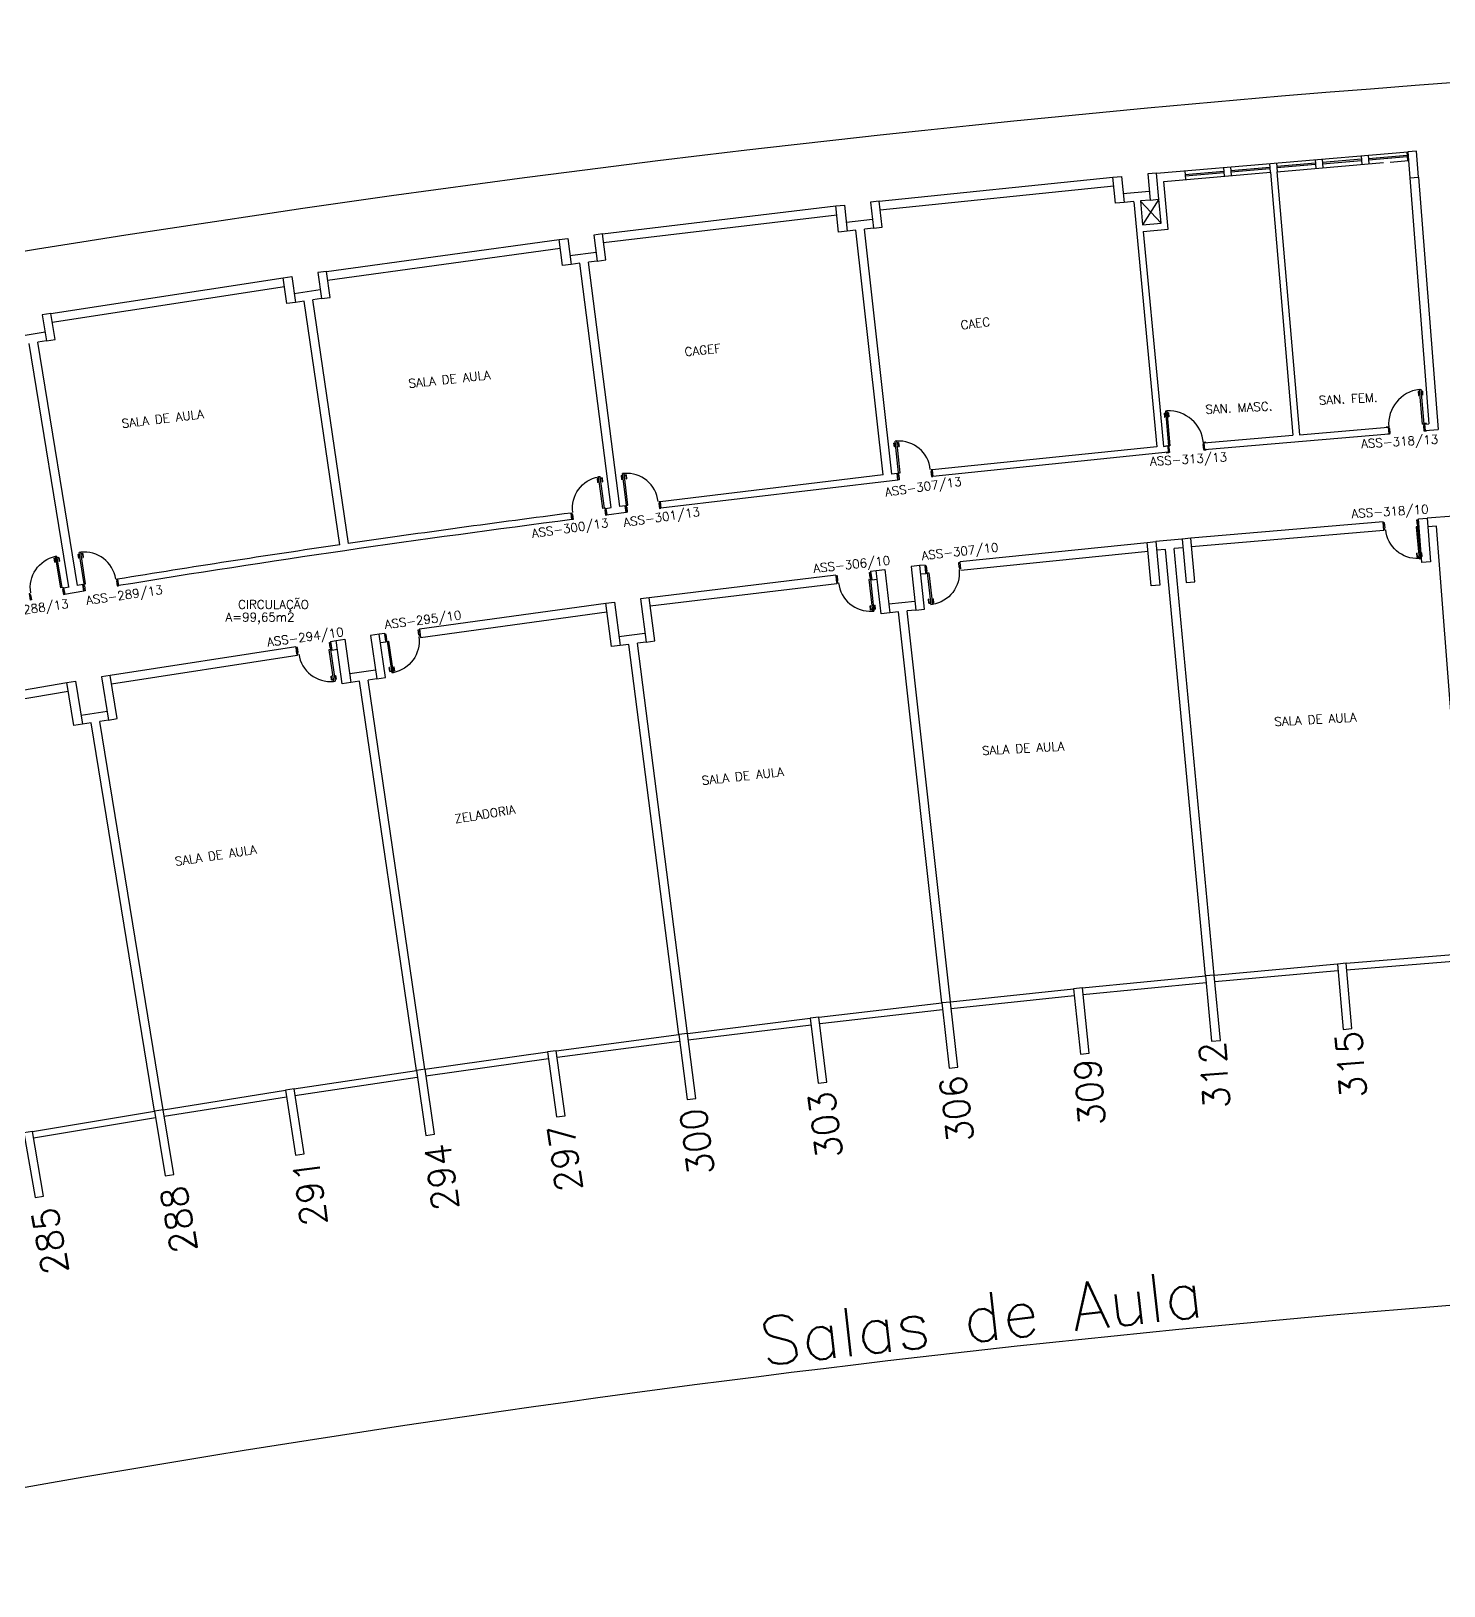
# Model space of a CAD drawing. Extents: x -152 to 150, y 325 to 437.
# Drawn here: x -59.77 to -27.46, y 340.84 to 376.41 of the extents above; entities that cross this region are included whole.
import ezdxf
from ezdxf.enums import TextEntityAlignment as Align

# ---------------------------------------------------------------- set-up
doc = ezdxf.new("R2010")
doc.units = 0
doc.header["$LTSCALE"] = 0.01
doc.header["$MEASUREMENT"] = 0
doc.header["$PDMODE"] = 98
doc.linetypes.add('HIDDEN2', pattern=[0.1875, 0.125, -0.0625])
doc.layers.get('0').update_dxf_attribs({"linetype": 'CONTINUOUS'})
doc.layers.get('DEFPOINTS').update_dxf_attribs({"linetype": 'CONTINUOUS'})
for name, color, linetype in [('ALV', 2, 'CONTINUOUS'), ('AREA', 2, 'CONTINUOUS'), ('ESQ', 1, 'CONTINUOUS'), ('ESTR', 3, 'CONTINUOUS'), ('JANELA', 1, 'CONTINUOUS'), ('MAÇANETA', 2, 'CONTINUOUS'), ('NOPILAR1', 2, 'CONTINUOUS'), ('PISO', 1, 'CONTINUOUS'), ('PORTA', 2, 'CONTINUOUS'), ('PROJ', 1, 'HIDDEN2'), ('TEXTO', 2, 'CONTINUOUS'), ('TEXTO-CENTRO-CUSTO', 2, 'CONTINUOUS'), ('TEXTO-ENDEREÇO', 2, 'CONTINUOUS')]:
    doc.layers.add(name, color=color, linetype=linetype)
doc.styles.add('1', font='romans.shx')
doc.styles.add('NOPILAR', font='simplex.shx', dxfattribs={"height": 0.6})
doc.styles.add('UNB-100', font='simplex.shx', dxfattribs={"height": 3})
doc.styles.add('UNB-100-1', font='simplex.shx', dxfattribs={"height": 0.2})
doc.dimstyles.new('1-600', dxfattribs={"dimtxt": 1.1, "dimasz": 2.5, "dimexe": 2, "dimexo": 4, "dimgap": 0.2, "dimtad": 1, "dimdec": 0, "dimzin": 4, "dimdsep": 46, "dimlunit": 6, "dimtxsty": '1', "dimblk1": 'NONE', "dimblk2": 'NONE', "dimsah": 1, "dimcen": 0, "dimclrd": 2, "dimclre": 2, "dimclrt": 2, "dimadec": 0, "dimazin": 0, "dimtfac": 1, "dimtdec": 0, "dimtmove": 2, "dimatfit": 3, "dimldrblk": 'NONE', "dimfxl": 1, "dimtolj": 1, "dimtzin": 0, "dimarcsym": 0})

# ---------------------------------------------------------------- blocks, each defined once
blk = doc.blocks.new('PILAR-SSC')
blk.add_lwpolyline([(0.003, -72.467), (0.003, -73.967), (0.203, -73.967), (0.203, -72.467)], close=True)
blk = doc.blocks.new('PE80-SSC')
at = {"color": 2}
for p, q in [((0.075, 0), (-0.075, 0)), ((-0.075, -0.03), (-0.075, 0)), ((0.075, 0), (0.075, -0.02)), ((0.777, 0.01), (0.687, 0.01)), ((0.687, 0), (0.687, 0.01)), ((0.777, 0.01), (0.777, -0.03)), ((0.04, -0.03), (-0.075, -0.03)), ((0.075, -0.02), (0.04, -0.02)), ((0.04, -0.03), (0.04, -0.02)), ((0.085, -0.03), (0.817, -0.03)), ((0.085, -0.03), (0.085, -0.065)), ((0.085, -0.065), (0.817, -0.065)), ((0.767, 0), (0.687, 0)), ((0.767, -0.095), (0.687, -0.095)), ((0.687, -0.095), (0.687, -0.105)), ((0.777, -0.105), (0.687, -0.105)), ((0.767, 0), (0.767, -0.03)), ((0.767, -0.095), (0.767, -0.065)), ((0.777, -0.105), (0.777, -0.065)), ((0.817, -0.065), (0.817, -0.03)), ((0.04, -0.771), (-0.075, -0.771)), ((-0.075, -0.771), (-0.075, -0.801)), ((0.075, -0.801), (-0.075, -0.801)), ((0.075, -0.802), (-0.075, -0.802)), ((0.04, -0.771), (0.04, -0.781)), ((0.075, -0.781), (0.04, -0.781)), ((0.075, -0.801), (0.075, -0.781))]:
    blk.add_line(p, q, dxfattribs=at)
at = {"color": 1}
blk.add_arc((0.085, -0.03), 0.731, 270, 357.3429, dxfattribs=at)
blk = doc.blocks.new('PD80-SSC')
at = {"color": 2}
for p, q in [((-0.777, 0.01), (-0.777, -0.03)), ((-0.777, 0.01), (-0.687, 0.01)), ((-0.687, 0), (-0.687, 0.01)), ((-0.075, 0), (0.075, 0)), ((-0.075, 0), (-0.075, -0.02)), ((0.075, -0.03), (0.075, 0)), ((-0.817, -0.065), (-0.817, -0.03)), ((-0.085, -0.03), (-0.817, -0.03)), ((-0.085, -0.065), (-0.817, -0.065)), ((-0.777, -0.105), (-0.777, -0.065)), ((-0.777, -0.105), (-0.687, -0.105)), ((-0.767, 0), (-0.767, -0.03)), ((-0.767, 0), (-0.687, 0)), ((-0.767, -0.095), (-0.767, -0.065)), ((-0.767, -0.095), (-0.687, -0.095)), ((-0.687, -0.095), (-0.687, -0.105)), ((-0.085, -0.03), (-0.085, -0.065)), ((-0.075, -0.02), (-0.04, -0.02)), ((-0.04, -0.03), (-0.04, -0.02)), ((-0.04, -0.03), (0.075, -0.03)), ((-0.075, -0.781), (-0.04, -0.781)), ((-0.075, -0.801), (-0.075, -0.781)), ((-0.075, -0.801), (0.075, -0.801)), ((-0.075, -0.802), (0.075, -0.802)), ((-0.04, -0.771), (0.075, -0.771)), ((-0.04, -0.771), (-0.04, -0.781)), ((0.075, -0.771), (0.075, -0.801))]:
    blk.add_line(p, q, dxfattribs=at)
at = {"color": 1}
blk.add_arc((-0.085, -0.03), 0.731, 182.6571, 270, dxfattribs=at)
blk = doc.blocks.new('*D78')
at = {"layer": 'DEFPOINTS', "color": 0, "transparency": 16777216}
for p in [(-14.581, 356.043), (-14.517, 354.544), (-62.92, 350.671), (-62.653, 349.195), (-30.067, 347.022)]:
    blk.add_point(p, dxfattribs=at)
at = {"layer": 'TEXTO-CENTRO-CUSTO', "color": 2, "lineweight": -2, "transparency": 16777216}
for p, q in [((-14.346, 350.548), (-14.155, 346.058)), ((-61.942, 345.258), (-61.142, 340.835))]:
    blk.add_line(p, q, dxfattribs=at)
blk.add_arc((0.621, -0.848), 349.221, 92.43902, 100.24622, dxfattribs=at)
at = {"layer": 'TEXTO-CENTRO-CUSTO', "color": 2, "transparency": 16777216, "insert": (-38.041, 346.98), "char_height": 1.1, "attachment_point": 5, "rotation": 6.3426, "style": '1'}
blk.add_mtext('\\A1;Salas de Aula', dxfattribs=at)
blk = doc.blocks.new('_NONE')
at = {"color": 0, "linetype": 'ByBlock'}
blk.add_circle((0, 0), 0.25, dxfattribs=at)

msp = doc.modelspace()

# ---------------------------------------------------------------- linework, layer by layer
at = {"layer": 'ALV'}
for p, q in [((-34.036, 373.156), (-28.285, 373.647)), ((-33.869, 372.97), (-31.43, 373.178)), ((-31.43, 373.178), (-30.916, 367.16)), ((-31.28, 373.191), (-28.841, 373.399)), ((-31.28, 373.191), (-30.767, 367.173)), ((-28.692, 373.411), (-28.269, 373.448)), ((-40.376, 372.516), (-35.032, 373.064)), ((-40.356, 372.317), (-35.012, 372.865)), ((-33.766, 371.874), (-33.869, 372.97)), ((-28.239, 373.05), (-27.882, 368.423)), ((-28.039, 373.064), (-27.595, 367.293)), ((-34.198, 372.741), (-34.795, 372.685)), ((-34.553, 372.507), (-34.777, 372.486)), ((-34.553, 372.505), (-34.026, 366.895)), ((-34.179, 372.542), (-34.403, 372.521)), ((-34.403, 372.521), (-34.352, 371.975)), ((-33.929, 372.011), (-33.981, 372.559)), ((-46.705, 371.767), (-41.37, 372.406)), ((-46.681, 371.568), (-41.346, 372.207)), ((-40.531, 372.097), (-41.127, 372.03)), ((-40.907, 371.854), (-41.105, 371.832)), ((-40.284, 366.252), (-40.907, 371.854)), ((-40.509, 371.898), (-40.708, 371.876)), ((-40.085, 366.274), (-40.708, 371.876)), ((-34.352, 371.975), (-33.929, 372.011)), ((-34.338, 371.826), (-33.766, 371.874)), ((-34.338, 371.826), (-33.984, 368.052)), ((-53.019, 370.91), (-47.696, 371.64)), ((-52.99, 370.712), (-47.67, 371.441)), ((-46.852, 371.345), (-47.447, 371.268)), ((-47.224, 371.096), (-47.422, 371.07)), ((-46.506, 365.505), (-47.224, 371.096)), ((-46.827, 371.146), (-47.025, 371.121)), ((-46.307, 365.53), (-47.025, 371.121)), ((-59.318, 369.946), (-54.009, 370.766)), ((-59.288, 369.748), (-53.978, 370.568)), ((-53.159, 370.485), (-53.753, 370.399)), ((-53.527, 370.23), (-53.724, 370.201)), ((-52.714, 364.653), (-53.527, 370.23)), ((-53.13, 370.288), (-53.329, 370.259)), ((-52.516, 364.682), (-53.329, 370.259)), ((-59.451, 369.519), (-60.043, 369.422)), ((-58.906, 363.694), (-59.814, 369.257)), ((-59.419, 369.321), (-59.616, 369.289)), ((-58.709, 363.726), (-59.616, 369.289)), ((-27.882, 368.423), (-27.805, 367.425)), ((-33.984, 368.052), (-33.876, 366.907)), ((-32.95, 366.986), (-30.916, 367.16)), ((-32.937, 366.837), (-28.719, 367.197)), ((-30.767, 367.173), (-28.732, 367.346)), ((-28.732, 367.346), (-28.719, 367.197)), ((-27.905, 367.417), (-27.805, 367.425)), ((-27.905, 367.417), (-27.892, 367.268)), ((-27.892, 367.268), (-27.595, 367.293)), ((-34.026, 366.895), (-39.165, 366.368)), ((-33.764, 366.771), (-39.15, 366.219)), ((-33.876, 366.907), (-33.777, 366.916)), ((-33.777, 366.916), (-33.764, 366.771)), ((-32.95, 366.986), (-32.937, 366.837)), ((-40.284, 366.252), (-45.388, 365.64)), ((-39.947, 366.136), (-45.371, 365.491)), ((-39.963, 366.285), (-40.085, 366.274)), ((-39.947, 366.136), (-39.963, 366.285)), ((-39.15, 366.219), (-39.165, 366.368)), ((-47.402, 365.231), (-47.423, 365.379)), ((-46.627, 365.488), (-46.506, 365.505)), ((-46.609, 365.339), (-46.627, 365.488)), ((-46.609, 365.339), (-46.166, 365.4)), ((-46.185, 365.545), (-46.31, 365.53)), ((-46.165, 365.396), (-46.185, 365.545)), ((-45.371, 365.491), (-45.388, 365.64)), ((-28.848, 365.18), (-33.251, 364.805)), ((-28.831, 364.981), (-33.233, 364.605)), ((-28.831, 364.981), (-28.848, 365.18)), ((-27.243, 365.311), (-27.842, 365.265)), ((-27.627, 365.08), (-27.826, 365.065)), ((-26.877, 355.309), (-27.627, 365.08)), ((-38.528, 364.272), (-34.248, 364.711)), ((-33.451, 364.786), (-34.048, 364.73)), ((-38.507, 364.073), (-34.228, 364.512)), ((-33.831, 364.549), (-34.03, 364.531)), ((-32.914, 354.792), (-33.831, 364.549)), ((-33.432, 364.587), (-33.632, 364.568)), ((-32.715, 354.811), (-33.632, 364.568)), ((-41.364, 363.957), (-45.636, 363.445)), ((-41.364, 363.957), (-41.341, 363.758)), ((-40.571, 364.052), (-40.443, 364.067)), ((-40.571, 364.052), (-40.544, 363.854)), ((-39.323, 364.191), (-39.451, 364.178)), ((-39.306, 363.991), (-39.43, 363.979)), ((-39.323, 364.191), (-39.306, 363.991)), ((-59.027, 363.673), (-58.904, 363.694)), ((-59.004, 363.525), (-59.027, 363.673)), ((-59.004, 363.525), (-58.563, 363.601)), ((-58.587, 363.745), (-58.711, 363.726)), ((-58.562, 363.597), (-58.587, 363.745)), ((-57.771, 363.719), (-57.794, 363.868)), ((-41.341, 363.758), (-45.612, 363.247)), ((-40.544, 363.854), (-40.419, 363.869)), ((-50.891, 362.734), (-46.629, 363.318)), ((-39.56, 363.361), (-40.156, 363.294)), ((-50.863, 362.536), (-46.602, 363.12)), ((-39.936, 363.118), (-40.134, 363.095)), ((-38.942, 354.173), (-39.936, 363.118)), ((-39.538, 363.162), (-39.737, 363.14)), ((-38.743, 354.195), (-39.737, 363.14)), ((-51.683, 362.625), (-51.81, 362.608)), ((-51.683, 362.625), (-51.659, 362.427)), ((-50.891, 362.734), (-50.863, 362.536)), ((-45.733, 362.626), (-46.328, 362.55)), ((-53.715, 362.322), (-57.966, 361.665)), ((-53.715, 362.322), (-53.684, 362.124)), ((-52.925, 362.444), (-52.798, 362.464)), ((-52.925, 362.444), (-52.891, 362.247)), ((-52.891, 362.247), (-52.767, 362.266)), ((-51.659, 362.427), (-51.783, 362.41)), ((-46.104, 362.377), (-46.302, 362.352)), ((-44.958, 353.45), (-46.104, 362.377)), ((-45.707, 362.428), (-45.906, 362.403)), ((-44.759, 353.476), (-45.906, 362.403)), ((-53.684, 362.124), (-57.936, 361.468)), ((-51.892, 361.787), (-52.485, 361.701)), ((-63.194, 360.775), (-58.955, 361.504)), ((-52.259, 361.532), (-52.456, 361.503)), ((-50.961, 352.626), (-52.259, 361.532)), ((-51.863, 361.589), (-52.061, 361.561)), ((-50.763, 352.655), (-52.061, 361.561)), ((-63.16, 360.578), (-58.921, 361.307)), ((-58.035, 360.844), (-58.628, 360.747)), ((-58.398, 360.582), (-58.595, 360.55)), ((-56.949, 351.699), (-58.398, 360.582)), ((-58.003, 360.646), (-58.201, 360.614)), ((-56.751, 351.731), (-58.201, 360.614)), ((-32.716, 354.811), (-29.897, 355.064)), ((-29.698, 355.081), (-26.877, 355.309)), ((-29.686, 354.931), (-26.866, 355.16)), ((-35.731, 354.516), (-32.915, 354.792)), ((-32.702, 354.661), (-29.884, 354.914)), ((-38.743, 354.195), (-35.93, 354.495)), ((-38.728, 354.045), (-35.914, 354.346)), ((-35.716, 354.366), (-32.9, 354.643)), ((-41.753, 353.848), (-38.942, 354.173)), ((-41.736, 353.699), (-38.925, 354.024)), ((-44.76, 353.476), (-41.952, 353.824)), ((-44.741, 353.327), (-41.933, 353.675)), ((-47.763, 353.078), (-44.958, 353.45)), ((-47.744, 352.929), (-44.939, 353.302)), ((-50.763, 352.655), (-47.961, 353.051)), ((-50.742, 352.506), (-47.94, 352.902)), ((-53.759, 352.206), (-50.961, 352.626)), ((-56.752, 351.731), (-53.957, 352.175)), ((-53.737, 352.057), (-50.939, 352.477)), ((-56.728, 351.583), (-53.934, 352.027)), ((-59.74, 351.232), (-56.949, 351.699)), ((-59.715, 351.084), (-56.924, 351.551))]:
    msp.add_line(p, q, dxfattribs=at)
for radius, start, end in [(307.863, 97.31713, 98.2741), (307.713, 97.31713, 99.26831), (307.863, 98.31132, 99.26831)]:
    msp.add_arc((-8.212, 60.024), radius, start, end, dxfattribs=at)
at = {"layer": 'ESTR'}
for points in [[(-28.285, 373.649), (-28.239, 373.05), (-28.039, 373.066), (-28.085, 373.664)], [(-34.235, 373.139), (-34.179, 372.542), (-33.98, 372.56), (-34.036, 373.158)], [(-34.832, 373.083), (-34.776, 372.486), (-34.975, 372.467), (-35.032, 373.064)], [(-40.575, 372.494), (-40.508, 371.898), (-40.31, 371.92), (-40.376, 372.516)], [(-41.171, 372.428), (-41.105, 371.832), (-41.304, 371.81), (-41.37, 372.406)], [(-46.902, 371.742), (-46.826, 371.147), (-46.628, 371.172), (-46.704, 371.767)], [(-47.498, 371.665), (-47.421, 371.07), (-47.62, 371.045), (-47.696, 371.64)], [(-53.81, 370.795), (-53.724, 370.201), (-53.922, 370.172), (-54.008, 370.766)], [(-53.216, 370.881), (-53.13, 370.288), (-52.932, 370.316), (-53.019, 370.91)], [(-59.515, 369.914), (-59.418, 369.322), (-59.221, 369.354), (-59.318, 369.946)], [(-28.041, 365.249), (-27.841, 365.265), (-27.765, 364.268), (-27.964, 364.252)], [(-34.247, 364.711), (-34.048, 364.73), (-33.954, 363.734), (-34.153, 363.715)], [(-33.45, 364.786), (-33.357, 363.79), (-33.158, 363.809), (-33.251, 364.805)], [(-40.443, 364.067), (-40.244, 364.089), (-40.134, 363.096), (-40.333, 363.073)], [(-39.648, 364.156), (-39.538, 363.162), (-39.339, 363.184), (-39.449, 364.178)], [(-46.627, 363.318), (-46.429, 363.344), (-46.302, 362.352), (-46.5, 362.326)], [(-45.834, 363.42), (-45.707, 362.428), (-45.508, 362.454), (-45.636, 363.445)], [(-52.798, 362.464), (-52.6, 362.493), (-52.456, 361.503), (-52.654, 361.474)], [(-52.006, 362.579), (-51.862, 361.59), (-51.664, 361.618), (-51.808, 362.608)], [(-58.953, 361.504), (-58.756, 361.537), (-58.595, 360.55), (-58.792, 360.517)], [(-58.164, 361.633), (-58.003, 360.646), (-57.805, 360.678), (-57.966, 361.665)]]:
    msp.add_lwpolyline(points, close=True, dxfattribs=at)
at = {"layer": 'JANELA', "linetype": 'Continuous'}
for p, q in [((-29.356, 373.556), (-29.339, 373.356)), ((-29.196, 373.569), (-29.179, 373.37)), ((-28.307, 373.645), (-28.29, 373.446)), ((-33.388, 373.211), (-33.371, 373.012)), ((-32.5, 373.287), (-32.483, 373.088)), ((-32.34, 373.301), (-32.323, 373.102)), ((-31.452, 373.377), (-31.435, 373.177)), ((-31.292, 373.39), (-31.275, 373.191)), ((-30.404, 373.466), (-30.387, 373.267)), ((-30.244, 373.48), (-30.227, 373.28))]:
    msp.add_line(p, q, dxfattribs=at)
at = {"layer": 'JANELA'}
for p, q in [((-28.301, 373.564), (-29.189, 373.488)), ((-28.298, 373.531), (-29.186, 373.455)), ((-33.382, 373.13), (-32.493, 373.206)), ((-33.379, 373.097), (-32.49, 373.173)), ((-32.333, 373.22), (-31.445, 373.296)), ((-32.331, 373.187), (-31.442, 373.263)), ((-30.397, 373.385), (-31.285, 373.309)), ((-30.394, 373.352), (-31.283, 373.276)), ((-29.349, 373.475), (-30.237, 373.399)), ((-29.346, 373.442), (-30.234, 373.366))]:
    msp.add_line(p, q, dxfattribs=at)
at = {"layer": 'MAÇANETA'}
for p, q in [((-27.982, 368.176), (-27.985, 368.175)), ((-27.982, 368.176), (-27.979, 368.141)), ((-28.049, 368.162), (-28.022, 368.165)), ((-28.049, 368.162), (-28.041, 368.073)), ((-28.044, 368.163), (-28.036, 368.073)), ((-28.042, 368.143), (-28.02, 368.145)), ((-28.041, 368.073), (-28.036, 368.073)), ((-28.023, 368.172), (-28.02, 368.137)), ((-28.023, 368.172), (-28.02, 368.172)), ((-28.02, 368.137), (-28.017, 368.138)), ((-27.979, 368.141), (-27.982, 368.141)), ((-27.954, 368.171), (-27.981, 368.168)), ((-27.957, 368.15), (-27.979, 368.148)), ((-27.959, 368.17), (-27.952, 368.08)), ((-27.954, 368.171), (-27.947, 368.081)), ((-27.947, 368.081), (-27.952, 368.08)), ((-33.856, 367.667), (-33.829, 367.669)), ((-33.856, 367.667), (-33.848, 367.577)), ((-33.851, 367.667), (-33.843, 367.578)), ((-33.849, 367.647), (-33.827, 367.649)), ((-33.848, 367.577), (-33.843, 367.578)), ((-33.829, 367.677), (-33.826, 367.677)), ((-33.829, 367.677), (-33.826, 367.642)), ((-33.826, 367.642), (-33.823, 367.642)), ((-33.789, 367.68), (-33.792, 367.68)), ((-33.789, 367.68), (-33.786, 367.645)), ((-33.786, 367.645), (-33.789, 367.645)), ((-33.761, 367.675), (-33.788, 367.673)), ((-33.764, 367.655), (-33.786, 367.653)), ((-33.766, 367.675), (-33.758, 367.585)), ((-33.761, 367.675), (-33.753, 367.585)), ((-33.753, 367.585), (-33.758, 367.585))]:
    msp.add_line(p, q, dxfattribs=at)
at = {"layer": 'PISO'}
for radius, start, end in [(382.359, 89.98238, 109.98238), (375.744, 89.98207, 109.98207)]:
    msp.add_arc((0.463, 0.506), radius, start, end, dxfattribs=at)
at = {"layer": 'PORTA'}
for p, q in [((-28.023, 368.21), (-27.988, 368.213)), ((-28.023, 368.21), (-27.955, 367.413)), ((-27.988, 368.213), (-27.92, 367.416)), ((-33.795, 367.717), (-33.83, 367.714)), ((-33.83, 367.714), (-33.762, 366.917)), ((-33.795, 367.717), (-33.727, 366.92)), ((-28.778, 367.353), (-28.728, 367.357)), ((-28.777, 367.343), (-28.778, 367.353)), ((-28.753, 367.184), (-28.754, 367.194)), ((-28.703, 367.188), (-28.753, 367.184)), ((-28.732, 367.346), (-28.727, 367.347)), ((-28.728, 367.357), (-28.727, 367.347)), ((-28.727, 367.347), (-28.717, 367.348)), ((-28.719, 367.197), (-28.704, 367.198)), ((-28.717, 367.348), (-28.714, 367.313)), ((-28.714, 367.313), (-28.704, 367.314)), ((-28.704, 367.314), (-28.694, 367.199)), ((-28.694, 367.199), (-28.704, 367.198)), ((-28.704, 367.198), (-28.703, 367.188)), ((-27.92, 367.416), (-27.955, 367.413)), ((-27.917, 367.381), (-27.927, 367.38)), ((-27.927, 367.38), (-27.917, 367.265)), ((-27.91, 367.417), (-27.92, 367.416)), ((-27.92, 367.416), (-27.917, 367.381)), ((-27.917, 367.265), (-27.907, 367.266)), ((-27.861, 367.431), (-27.911, 367.427)), ((-27.911, 367.427), (-27.91, 367.417)), ((-27.905, 367.417), (-27.91, 367.417)), ((-27.892, 367.268), (-27.907, 367.266)), ((-27.907, 367.266), (-27.906, 367.256)), ((-27.906, 367.256), (-27.856, 367.261)), ((-27.86, 367.421), (-27.861, 367.431)), ((-27.856, 367.261), (-27.857, 367.271)), ((-33.822, 366.922), (-33.772, 366.926)), ((-33.821, 366.912), (-33.822, 366.922)), ((-33.798, 366.753), (-33.799, 366.763)), ((-33.748, 366.758), (-33.798, 366.753)), ((-33.777, 366.916), (-33.772, 366.916)), ((-33.772, 366.926), (-33.772, 366.916)), ((-33.772, 366.916), (-33.762, 366.917)), ((-33.764, 366.766), (-33.749, 366.768)), ((-33.762, 366.917), (-33.727, 366.92)), ((-33.762, 366.917), (-33.759, 366.882)), ((-33.759, 366.882), (-33.749, 366.883)), ((-33.749, 366.883), (-33.739, 366.769)), ((-33.739, 366.769), (-33.749, 366.768)), ((-33.749, 366.768), (-33.748, 366.758)), ((-32.961, 366.95), (-32.971, 366.949)), ((-32.971, 366.949), (-32.962, 366.835)), ((-32.954, 366.986), (-32.964, 366.985)), ((-32.964, 366.985), (-32.961, 366.95)), ((-32.962, 366.835), (-32.952, 366.836)), ((-32.906, 367), (-32.955, 366.996)), ((-32.955, 366.996), (-32.954, 366.986)), ((-32.95, 366.986), (-32.954, 366.986)), ((-32.937, 366.837), (-32.952, 366.836)), ((-32.952, 366.836), (-32.951, 366.826)), ((-32.951, 366.826), (-32.901, 366.83)), ((-32.905, 366.99), (-32.906, 367)), ((-32.901, 366.83), (-32.902, 366.84))]:
    msp.add_line(p, q, dxfattribs=at)
at = {"layer": 'PORTA', "color": 1}
for centre, start, end in [((-27.925, 367.415), 97.0272, 184.8781), ((-33.757, 366.918), 4.8781, 92.729)]:
    msp.add_arc(centre, 0.8, start, end, dxfattribs=at)
at = {"layer": 'PROJ', "linetype": 'Continuous'}
for p, q in [((-34.403, 372.519), (-33.929, 372.011)), ((-33.981, 372.559), (-34.352, 371.975))]:
    msp.add_line(p, q, dxfattribs=at)

# ---------------------------------------------------------------- block references
at = {"layer": 'ESQ'}
for p, rotation in [((-39.955, 366.211), 95.91562253891642), ((-46.175, 365.47), 96.89122253891671), ((-58.575, 363.67), 98.84242253891681), ((-40.557, 363.953), 276.3912225389126), ((-52.908, 362.346), 278.3424225389124)]:
    msp.add_blockref('PE80-SSC', p, dxfattribs=dict(at, rotation=rotation))
at = {"layer": 'ESQ', "xscale": -1}
for name, p, rotation in [('PE80-SSC', (-46.618, 365.413), 277.7430018513303), ('PD80-SSC', (-28.042, 365.156), 275.3658536820376), ('PE80-SSC', (-59.015, 363.598), 279.6942018513303), ('PE80-SSC', (-39.314, 364.091), 96.29178233911897), ('PE80-SSC', (-51.671, 362.526), 98.24298233911873)]:
    msp.add_blockref(name, p, dxfattribs=dict(at, rotation=rotation))
at = {"layer": 'ESTR'}
for p, rotation in [((-36.061, 427.267), 4.878048780486218), ((-39.693, 426.941), 5.365853658536199), ((-43.322, 426.584), 5.853658536585351), ((-46.948, 426.195), 6.34146341463401), ((-50.571, 425.776), 6.829268292683424), ((-54.19, 425.326), 7.317073170731285), ((-57.804, 424.846), 7.804878048779024), ((-61.415, 424.334), 8.292682926828824), ((-65.021, 423.792), 8.780487804876804), ((-68.622, 423.219), 9.268292682925383), ((-72.219, 422.616), 9.756097560976395)]:
    msp.add_blockref('PILAR-SSC', p, dxfattribs=dict(at, rotation=rotation))

# ---------------------------------------------------------------- texts
at = {"layer": 'AREA', "style": 'UNB-100'}
msp.add_text('A=99,65m2', height=0.2, dxfattribs=at).set_placement((-55.323, 362.901))
at = {"layer": 'NOPILAR1', "style": 'NOPILAR'}
for s, rotation, p in [('312', 94.5732, (-32.347, 351.773)), ('315', 94.5732, (-29.226, 352.015)), ('309', 94.5732, (-35.203, 351.388)), ('306', 97.6048, (-38.206, 351.019)), ('303', 97.6048, (-41.205, 350.654)), ('300', 97.6048, (-44.14, 350.273)), ('297', 97.6048, (-47.162, 349.897)), ('294', 97.6048, (-49.986, 349.463)), ('291', 97.6048, (-52.995, 349.11)), ('288', 100.1605, (-55.965, 348.512)), ('285', 100.1605, (-58.909, 348.017))]:
    msp.add_text(s, height=0.6, rotation=rotation, dxfattribs=at).set_placement(p)
at = {"layer": 'TEXTO', "style": 'UNB-100'}
for s, rotation, p in [('CAEC', 6.9976, (-38.501, 369.581)), ('CAGEF', 5.9282, (-44.815, 368.967)), ('SALA DE AULA', 6.2008, (-51.129, 368.243)), ('SAN. MASC.', 2.9794, (-32.911, 367.651)), ('SAN. FEM.', 2.9794, (-30.316, 367.859)), ('SALA DE AULA', 6.928, (-57.687, 367.327)), ('SALA DE AULA', 3.3126, (-31.334, 360.506)), ('SALA DE AULA', 3.3126, (-38.018, 359.843)), ('SALA DE AULA', 6.3271, (-44.421, 359.16)), ('ZELADORIA', 9.1947, (-50.069, 358.282)), ('SALA DE AULA', 8.6753, (-56.465, 357.308))]:
    msp.add_text(s, height=0.2, rotation=rotation, dxfattribs=at).set_placement(p)
msp.add_text('CIRCULAÇÃO', height=0.2, dxfattribs=at).set_placement((-55.038, 363.189))
at = {"layer": 'TEXTO-ENDEREÇO', "style": 'UNB-100-1'}
for s, rotation, p in [('ASS-318/13', 3.4189, (-28.468, 366.918)), ('ASS-313/13', 3.4189, (-33.296, 366.514)), ('ASS-307/13', 8.2402, (-39.354, 365.884)), ('ASS-301/13', 8.2402, (-45.337, 365.191)), ('ASS-318/10', 3.5772, (-28.687, 365.319)), ('ASS-300/13', 8.2402, (-47.432, 364.938)), ('ASS-307/10', 6.4333, (-38.517, 364.404)), ('ASS-306/10', 6.2073, (-40.993, 364.108)), ('ASS-289/13', 8.2402, (-57.624, 363.407)), ('ASS-288/13', 8.2402, (-59.776, 363.086)), ('ASS-295/10', 7.3234, (-50.796, 362.84)), ('ASS-294/10', 7.8325, (-53.486, 362.446))]:
    msp.add_text(s, height=0.2, rotation=rotation, dxfattribs=at).set_placement(p, align=Align.CENTER)

# ---------------------------------------------------------------- dimensions: what is measured, and where the dimension line sits
at = {"layer": 'TEXTO-CENTRO-CUSTO'}
dim = msp.add_angular_dim_2l(base=(-30.067, 347.022), line1=((-62.92, 350.671), (-62.653, 349.195)), line2=((-14.517, 354.544), (-14.581, 356.043)), text='Salas de Aula', dimstyle='1-600', override={"dimazin": 1}, dxfattribs=at)
dim.commit()
dim.dimension.update_dxf_attribs({"geometry": '*D78', "text_midpoint": (-38.041, 346.98)})

doc.saveas('drawing.dxf')
